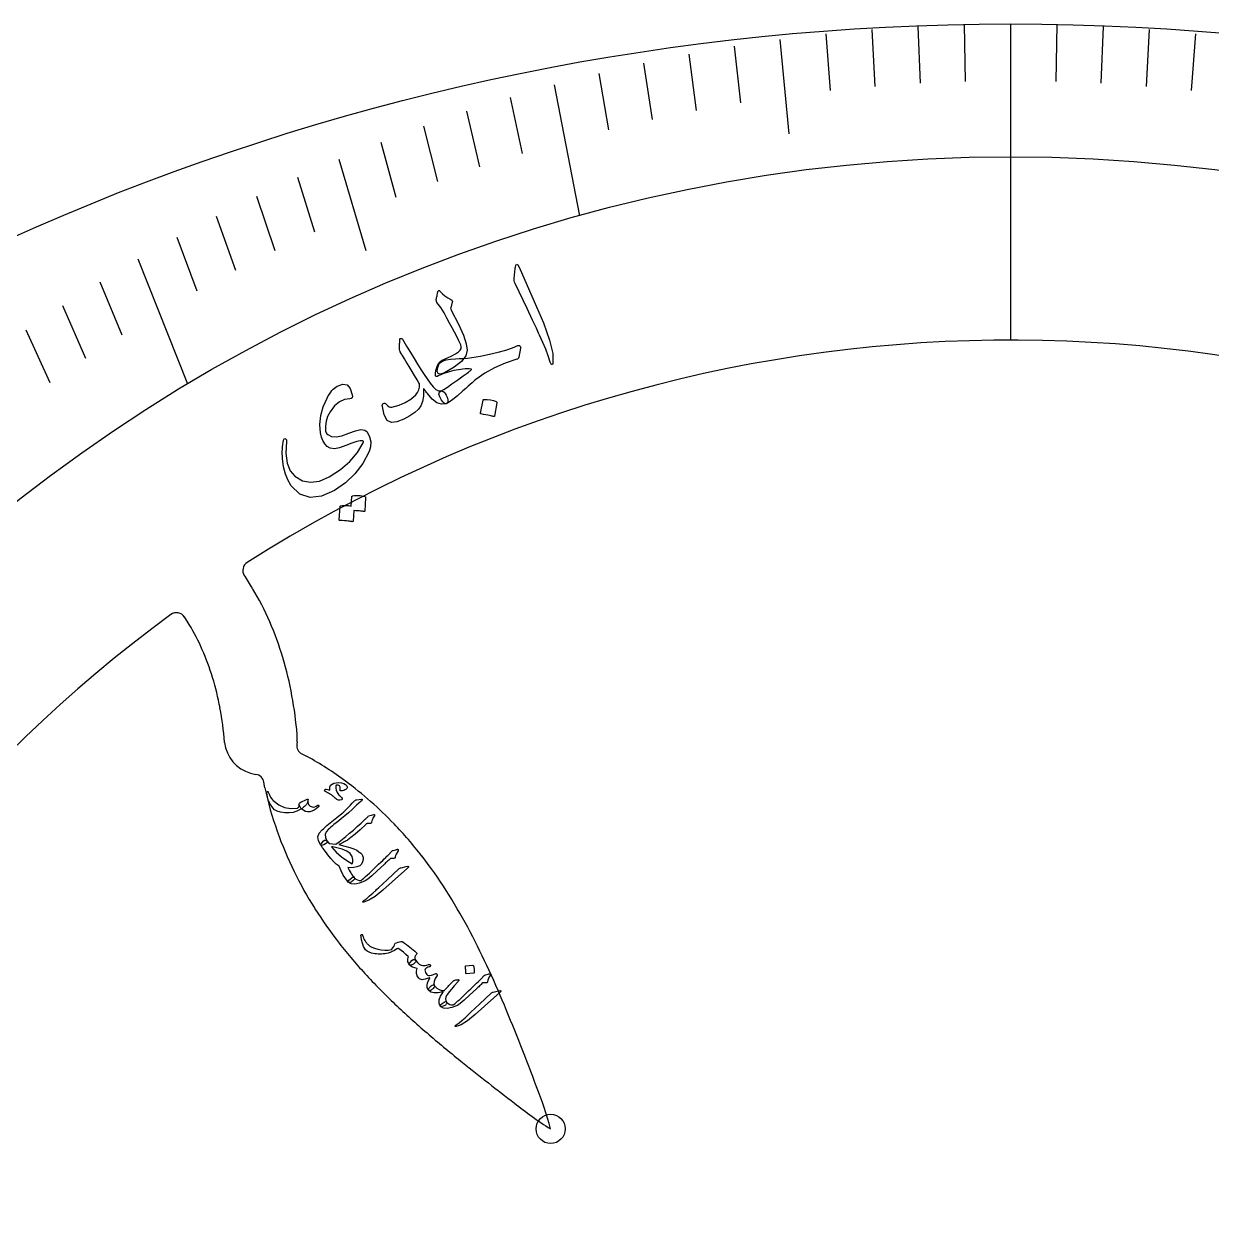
# Model space of a CAD drawing. Header units: millimetres. Extents: x -65 to 65, y -65 to 65.
# Drawn here: x -26.36 to 5.38, y 32.92 to 65 of the extents above; entities that cross this region are included whole.
import ezdxf

# ---------------------------------------------------------------- set-up
doc = ezdxf.new("R2010")
doc.units = ezdxf.units.MM
for name, color, linetype in [('CUT_INNER', 6, 'Continuous'), ('CUT_OUTER', 1, 'Continuous'), ('ENGRAVE', 7, 'Continuous'), ('ENGRAVE_FINE', 8, 'Continuous'), ('TEXT', 5, 'Continuous')]:
    doc.layers.add(name, color=color, linetype=linetype)

msp = doc.modelspace()

# ---------------------------------------------------------------- linework, layer by layer
at = {"layer": 'CUT_INNER'}
for points in [[(-21.947, 48.945), (-22.078, 49.148)], [(-21.002, 45.797), (-21.003, 45.803)], [(-19.063, 45.814), (-19.072, 45.746)], [(-18.936, 45.489), (-18.798, 45.42)], [(-19.927, 44.582), (-19.953, 44.735)]]:
    msp.add_lwpolyline(points, dxfattribs=at)
for centre, radius, start, end in [((0, 18.575), 37.975, 58.8664, 122.4913), ((0, 0), 62.692, 117.07559, 271.72351), ((-20.265, 50.395), 0.25, 122.5195, 212.8431), ((-25.588, 46.754), 6.2, 30.65, 34.435), ((-27.092, 45.851), 7.954, 23.4889, 30.7188), ((0, 18.574), 37.975, 126.2141, 186.6102), ((-22.288, 49.012), 0.25, 32.8431, 126.3867), ((-27.077, 45.859), 5.987, 23.7726, 31.0354), ((-27.661, 45.607), 8.573, 16.6486, 23.4739), ((-27.632, 45.617), 6.592, 16.881, 23.7533), ((-28.618, 45.322), 9.572, 10.3566, 16.6392), ((-28.578, 45.331), 7.581, 10.5372, 16.8702), ((-29.938, 45.079), 10.914, 4.885, 10.3665), ((-30.217, 45.033), 9.246, 4.7733, 10.4961), ((-20.047, 45.906), 0.988, 354.661, 5.9334), ((-20.033, 45.906), 0.975, 186.4317, 253.365), ((-18.824, 45.712), 0.25, 172.1699, 243.4742), ((-23.359, 37.209), 9.392, 53.5177, 60.9448), ((-20.074, 45.739), 0.804, 252.7722, 263.475), ((-20.2, 44.693), 0.25, 9.6508, 82.1699), ((-23.851, 36.536), 10.226, 43.819, 53.5462), ((-10.75, 46.563), 9.389, 192.1795, 199.5638), ((-10.055, 46.798), 10.122, 199.5027, 206.0952), ((-24.329, 36.08), 10.887, 37.8417, 43.8085), ((-25.443, 35.22), 12.295, 32.5521, 37.8214), ((-9.711, 46.969), 10.506, 206.1052, 212.3251), ((-27.724, 33.768), 14.998, 28.1964, 32.5391), ((-8.91, 47.481), 11.457, 212.3464, 218.0053), ((-32.11, 31.418), 19.974, 24.9008, 28.1924), ((-7.358, 48.699), 13.43, 218.0226, 222.8602), ((-40.962, 27.306), 29.735, 22.6722, 24.9048), ((-4.681, 51.187), 17.085, 222.8687, 226.7019), ((0.029, 56.184), 23.952, 226.7018, 229.4632), ((-61.094, 18.883), 51.557, 21.3907, 22.6863), ((9.365, 67.093), 38.31, 229.4551, 231.1965), ((-91.187, 7.016), 83.906, 20.63851, 21.44083), ((32.117, 95.363), 74.598, 231.18517, 232.53544), ((-21.841, 32.898), 9.89, 15.0413, 21.9255), ((-7.049, 43.876), 9.911, 231.1984, 238.0761)]:
    msp.add_arc(centre, radius, start, end, dxfattribs=at)
at = {"layer": 'CUT_OUTER'}
msp.add_circle((0, 0), 65, dxfattribs=at)
at = {"layer": 'ENGRAVE'}
for points in [[(0, 65), (0, 56.55)], [(-12.192, 63.37), (-11.52, 59.874)], [(-23.319, 58.718), (-21.994, 55.38)]]:
    msp.add_lwpolyline(points, dxfattribs=at)
for centre, radius in [((0, 18.574), 42.877), ((-12.289, 35.464), 0.39)]:
    msp.add_circle(centre, radius, dxfattribs=at)
at = {"layer": 'ENGRAVE_FINE'}
for points in [[(-3.708, 64.852), (-3.622, 63.333)], [(-2.474, 64.934), (-2.416, 63.414)], [(-1.238, 64.984), (-1.209, 63.463)], [(1.238, 64.984), (1.209, 63.463)], [(2.474, 64.934), (2.416, 63.414)], [(3.708, 64.852), (3.622, 63.333)], [(-6.166, 64.589), (-5.925, 62.063)], [(-4.939, 64.737), (-4.824, 63.219)], [(4.939, 64.737), (4.824, 63.219)], [(-8.601, 64.196), (-8.398, 62.687)], [(-7.386, 64.409), (-7.213, 62.896)], [(-9.807, 63.952), (-9.576, 62.446)], [(-11.005, 63.677), (-10.745, 62.175)], [(-13.369, 63.033), (-13.052, 61.54)], [(-14.534, 62.666), (-14.189, 61.178)], [(-15.686, 62.27), (-15.313, 60.788)], [(-16.825, 61.844), (-16.423, 60.368)], [(-17.948, 61.39), (-17.232, 58.941)], [(-19.057, 60.908), (-18.599, 59.446)], [(-20.149, 60.4), (-19.664, 58.945)], [(-21.224, 59.865), (-20.711, 58.418)], [(-22.281, 59.304), (-21.74, 57.865)], [(-24.339, 58.109), (-23.744, 56.688)], [(-25.338, 57.476), (-24.716, 56.065)], [(-26.317, 56.821), (-25.668, 55.42)]]:
    msp.add_lwpolyline(points, dxfattribs=at)
at = {"layer": 'TEXT'}
for points in [[(-13.238, 58.46), (-13.223, 58.544), (-13.2, 58.58), (-13.169, 58.566), (-13.131, 58.504), (-12.726, 57.582), (-12.482, 57.015), (-12.318, 56.552), (-12.234, 56.193), (-12.228, 55.938), (-12.234, 55.915), (-12.242, 55.901), (-12.252, 55.897), (-12.262, 55.901), (-12.273, 55.91), (-12.282, 55.924), (-12.291, 55.941), (-12.299, 55.962), (-12.355, 56.13), (-12.421, 56.306), (-12.498, 56.49), (-12.587, 56.681), (-12.61, 56.731), (-12.671, 56.866), (-12.773, 57.086), (-12.914, 57.391), (-13.237, 58.064), (-13.251, 58.1), (-13.261, 58.135), (-13.265, 58.169), (-13.265, 58.201)], [(-14.693, 56.424), (-14.745, 56.531), (-14.8, 56.642), (-14.859, 56.758), (-14.922, 56.88), (-14.989, 57.006), (-15.062, 57.139), (-15.139, 57.277), (-15.222, 57.421), (-15.331, 57.558), (-15.339, 57.578), (-15.344, 57.599), (-15.346, 57.62), (-15.345, 57.641), (-15.343, 57.651), (-15.34, 57.666), (-15.337, 57.685), (-15.332, 57.707), (-15.326, 57.733), (-15.32, 57.763), (-15.313, 57.797), (-15.306, 57.836), (-15.303, 57.848), (-15.297, 57.859), (-15.289, 57.867), (-15.279, 57.873), (-15.269, 57.874), (-15.259, 57.872), (-15.249, 57.864), (-15.239, 57.853), (-15.182, 57.789), (-15.115, 57.731), (-15.039, 57.68), (-14.953, 57.635), (-14.93, 57.621), (-14.917, 57.605), (-14.913, 57.584), (-14.919, 57.56), (-14.96, 57.417), (-14.962, 57.401), (-14.959, 57.382), (-14.952, 57.359), (-14.941, 57.333), (-14.754, 56.976), (-14.621, 56.682), (-14.543, 56.452), (-14.52, 56.285), (-14.56, 56.127), (-14.675, 55.974), (-14.864, 55.825), (-15.128, 55.679), (-15.233, 55.643), (-15.297, 55.654), (-15.32, 55.713), (-15.301, 55.821), (-15.296, 55.836), (-15.292, 55.85), (-15.287, 55.865), (-15.283, 55.879), (-15.279, 55.893), (-15.275, 55.906), (-15.271, 55.919), (-15.267, 55.932), (-15.255, 55.958), (-15.238, 55.98), (-15.214, 55.999), (-15.184, 56.014), (-15.049, 56.074), (-14.931, 56.131), (-14.832, 56.186), (-14.75, 56.24), (-14.707, 56.278), (-14.684, 56.322), (-14.679, 56.371), (-14.693, 56.424)], [(-15.222, 55.19), (-15.189, 55.188), (-15.159, 55.176), (-15.131, 55.154), (-15.106, 55.123), (-15.081, 55.081), (-15.062, 55.039), (-15.049, 54.997), (-15.041, 54.955), (-15.04, 54.916), (-15.046, 54.886), (-15.06, 54.864), (-15.08, 54.85), (-15.204, 54.835), (-15.329, 54.875), (-15.456, 54.971), (-15.584, 55.121), (-15.604, 55.148), (-15.621, 55.172), (-15.636, 55.192), (-15.648, 55.208), (-15.657, 55.22), (-15.663, 55.229), (-15.667, 55.235), (-15.669, 55.237), (-15.679, 55.245), (-15.686, 55.246), (-15.689, 55.239), (-15.69, 55.223), (-15.691, 55.052), (-15.713, 54.908), (-15.755, 54.792), (-15.818, 54.704), (-15.923, 54.611), (-16.056, 54.523), (-16.217, 54.44), (-16.404, 54.361), (-16.546, 54.343), (-16.657, 54.405), (-16.737, 54.549), (-16.787, 54.774), (-16.788, 54.804), (-16.783, 54.828), (-16.774, 54.846), (-16.759, 54.859), (-16.741, 54.866), (-16.723, 54.864), (-16.704, 54.853), (-16.685, 54.835), (-16.644, 54.796), (-16.604, 54.77), (-16.566, 54.757), (-16.529, 54.758), (-16.341, 54.811), (-16.174, 54.882), (-16.025, 54.974), (-15.896, 55.085), (-15.845, 55.148), (-15.812, 55.217), (-15.796, 55.294), (-15.796, 55.378), (-15.812, 55.411), (-15.855, 55.485), (-15.925, 55.6), (-16.021, 55.757), (-16.073, 55.841), (-16.119, 55.917), (-16.16, 55.985), (-16.195, 56.045), (-16.226, 56.096), (-16.252, 56.138), (-16.272, 56.171), (-16.287, 56.194), (-16.308, 56.232), (-16.322, 56.266), (-16.33, 56.298), (-16.331, 56.327), (-16.329, 56.364), (-16.328, 56.399), (-16.326, 56.431), (-16.325, 56.461), (-16.323, 56.488), (-16.323, 56.513), (-16.323, 56.534), (-16.323, 56.553), (-16.322, 56.569), (-16.317, 56.581), (-16.308, 56.59), (-16.296, 56.596), (-16.279, 56.597), (-16.266, 56.593), (-16.254, 56.586), (-16.244, 56.573), (-16.139, 56.391), (-16.037, 56.219), (-15.939, 56.057), (-15.844, 55.906), (-15.754, 55.765), (-15.668, 55.634), (-15.586, 55.513), (-15.509, 55.402), (-15.429, 55.302), (-15.355, 55.233), (-15.286, 55.196), (-15.222, 55.19)], [(-14.836, 56.052), (-14.73, 56.054), (-14.622, 56.059), (-14.511, 56.069), (-14.398, 56.083), (-14.282, 56.1), (-14.164, 56.12), (-14.044, 56.144), (-13.923, 56.17), (-13.69, 56.225), (-13.486, 56.282), (-13.312, 56.341), (-13.167, 56.402), (-13.151, 56.408), (-13.137, 56.408), (-13.124, 56.404), (-13.113, 56.395), (-13.104, 56.383), (-13.098, 56.369), (-13.096, 56.353), (-13.097, 56.336), (-13.14, 56.091), (-13.146, 56.071), (-13.157, 56.055), (-13.173, 56.044), (-13.195, 56.037), (-13.502, 55.934), (-13.786, 55.809), (-14.047, 55.662), (-14.285, 55.495), (-14.298, 55.486), (-14.32, 55.468), (-14.351, 55.442), (-14.39, 55.408), (-14.438, 55.366), (-14.495, 55.316), (-14.56, 55.258), (-14.633, 55.191), (-14.777, 55.064), (-14.899, 54.965), (-15, 54.893), (-15.08, 54.85), (-15.105, 54.849), (-15.134, 54.865), (-15.169, 54.898), (-15.208, 54.947), (-15.255, 55.035), (-15.273, 55.104), (-15.26, 55.157), (-15.218, 55.191), (-15.147, 55.23), (-15.05, 55.292), (-14.926, 55.378), (-14.774, 55.487), (-14.697, 55.543), (-14.63, 55.591), (-14.572, 55.633), (-14.524, 55.668), (-14.486, 55.695), (-14.457, 55.716), (-14.439, 55.73), (-14.431, 55.737), (-14.428, 55.74), (-14.425, 55.743), (-14.423, 55.745), (-14.422, 55.747), (-14.42, 55.749), (-14.418, 55.75), (-14.417, 55.751), (-14.415, 55.752), (-14.405, 55.762), (-14.403, 55.77), (-14.408, 55.774), (-14.42, 55.776), (-14.471, 55.78), (-14.523, 55.78), (-14.577, 55.779), (-14.633, 55.774), (-14.691, 55.767), (-14.751, 55.758), (-14.813, 55.746), (-14.876, 55.733), (-14.938, 55.718), (-14.999, 55.702), (-15.058, 55.685), (-15.116, 55.666), (-15.172, 55.647), (-15.226, 55.626), (-15.277, 55.604), (-15.326, 55.58), (-15.34, 55.577), (-15.351, 55.578), (-15.359, 55.584), (-15.364, 55.596), (-15.366, 55.619), (-15.366, 55.642), (-15.365, 55.666), (-15.363, 55.689), (-15.359, 55.713), (-15.354, 55.738), (-15.348, 55.764), (-15.342, 55.79), (-15.326, 55.843), (-15.306, 55.886), (-15.282, 55.92), (-15.255, 55.946), (-15.177, 55.99), (-15.081, 56.023), (-14.967, 56.044), (-14.836, 56.052)], [(-17.657, 54.982), (-17.797, 54.963), (-17.931, 54.898), (-18.061, 54.789), (-18.185, 54.634), (-18.251, 54.512), (-18.292, 54.384), (-18.31, 54.252), (-18.302, 54.115), (-18.296, 54.09), (-18.285, 54.067), (-18.268, 54.045), (-18.247, 54.024), (-18.149, 53.976), (-18.023, 53.966), (-17.868, 53.995), (-17.683, 54.062), (-17.502, 54.129), (-17.36, 54.156), (-17.258, 54.145), (-17.196, 54.096), (-17.128, 53.964), (-17.096, 53.831), (-17.1, 53.7), (-17.14, 53.569), (-17.312, 53.252), (-17.523, 52.974), (-17.773, 52.735), (-18.062, 52.533), (-18.412, 52.376), (-18.72, 52.343), (-18.99, 52.435), (-19.221, 52.654), (-19.308, 52.796), (-19.376, 52.965), (-19.425, 53.161), (-19.456, 53.385), (-19.459, 53.45), (-19.46, 53.513), (-19.46, 53.575), (-19.458, 53.636), (-19.454, 53.696), (-19.448, 53.755), (-19.44, 53.813), (-19.431, 53.871), (-19.423, 53.897), (-19.411, 53.912), (-19.396, 53.916), (-19.377, 53.91), (-19.361, 53.897), (-19.351, 53.882), (-19.346, 53.864), (-19.345, 53.843), (-19.362, 53.525), (-19.33, 53.263), (-19.251, 53.058), (-19.125, 52.909), (-18.925, 52.79), (-18.706, 52.748), (-18.468, 52.783), (-18.21, 52.895), (-17.905, 53.088), (-17.652, 53.303), (-17.449, 53.542), (-17.296, 53.806), (-17.289, 53.826), (-17.29, 53.841), (-17.3, 53.852), (-17.318, 53.859), (-17.378, 53.859), (-17.472, 53.838), (-17.6, 53.795), (-17.761, 53.73), (-17.928, 53.67), (-18.067, 53.645), (-18.177, 53.657), (-18.259, 53.705), (-18.324, 53.777), (-18.376, 53.862), (-18.414, 53.959), (-18.439, 54.067), (-18.455, 54.298), (-18.432, 54.53), (-18.367, 54.764), (-18.261, 54.998), (-18.231, 55.056), (-18.199, 55.109), (-18.167, 55.157), (-18.133, 55.199), (-18.099, 55.236), (-18.065, 55.268), (-18.03, 55.295), (-17.996, 55.317), (-17.846, 55.373), (-17.729, 55.354), (-17.644, 55.26), (-17.59, 55.091), (-17.587, 55.04), (-17.597, 55.005), (-17.62, 54.985), (-17.657, 54.982)], [(-14.094, 54.947), (-14.091, 54.953), (-14.086, 54.959), (-14.078, 54.963), (-14.067, 54.966), (-13.983, 54.963), (-13.901, 54.953), (-13.821, 54.934), (-13.742, 54.906), (-13.734, 54.901), (-13.728, 54.894), (-13.726, 54.886), (-13.727, 54.877), (-13.79, 54.52), (-13.793, 54.511), (-13.801, 54.506), (-13.813, 54.506), (-13.828, 54.51), (-13.841, 54.514), (-13.862, 54.519), (-13.89, 54.526), (-13.926, 54.534), (-13.969, 54.543), (-14.021, 54.554), (-14.081, 54.565), (-14.15, 54.578), (-14.16, 54.581), (-14.166, 54.585), (-14.168, 54.591), (-14.166, 54.598)], [(-17.601, 52.37), (-17.599, 52.376), (-17.594, 52.382), (-17.587, 52.387), (-17.577, 52.391), (-17.536, 52.395), (-17.495, 52.398), (-17.455, 52.398), (-17.415, 52.396), (-17.376, 52.393), (-17.336, 52.387), (-17.296, 52.379), (-17.255, 52.368), (-17.246, 52.364), (-17.239, 52.357), (-17.236, 52.348), (-17.235, 52.337), (-17.257, 51.976), (-17.26, 51.971), (-17.267, 51.967), (-17.277, 51.966), (-17.292, 51.968), (-17.303, 51.971), (-17.32, 51.974), (-17.343, 51.977), (-17.372, 51.98), (-17.407, 51.983), (-17.449, 51.986), (-17.497, 51.99), (-17.552, 51.993), (-17.569, 51.712), (-17.571, 51.702), (-17.578, 51.697), (-17.589, 51.695), (-17.605, 51.697), (-17.618, 51.7), (-17.639, 51.703), (-17.667, 51.706), (-17.703, 51.71), (-17.746, 51.715), (-17.798, 51.719), (-17.858, 51.724), (-17.927, 51.729), (-17.935, 51.732), (-17.94, 51.736), (-17.942, 51.742), (-17.942, 51.749), (-17.916, 52.101), (-17.914, 52.108), (-17.91, 52.114), (-17.902, 52.119), (-17.893, 52.123), (-17.859, 52.129), (-17.825, 52.132), (-17.791, 52.133), (-17.757, 52.133), (-17.723, 52.13), (-17.69, 52.126), (-17.657, 52.12), (-17.624, 52.113)], [(-18.004, 44.267), (-18.025, 44.287), (-18.046, 44.306), (-18.064, 44.323), (-18.081, 44.338), (-18.097, 44.352), (-18.112, 44.364), (-18.125, 44.374), (-18.136, 44.382), (-18.148, 44.39), (-18.163, 44.4), (-18.181, 44.41), (-18.201, 44.423), (-18.224, 44.437), (-18.25, 44.452), (-18.279, 44.468), (-18.31, 44.486), (-18.322, 44.494), (-18.329, 44.503), (-18.331, 44.514), (-18.328, 44.525), (-18.313, 44.542), (-18.285, 44.547), (-18.244, 44.539), (-18.189, 44.52), (-18.194, 44.562), (-18.192, 44.598), (-18.184, 44.628), (-18.169, 44.651), (-18.131, 44.682), (-18.082, 44.704), (-18.02, 44.717), (-17.948, 44.722), (-17.875, 44.716), (-17.816, 44.7), (-17.769, 44.672), (-17.735, 44.633), (-17.723, 44.605), (-17.724, 44.581), (-17.736, 44.559), (-17.76, 44.539), (-17.789, 44.524), (-17.819, 44.512), (-17.848, 44.505), (-17.877, 44.503), (-17.899, 44.504), (-17.914, 44.511), (-17.92, 44.523), (-17.917, 44.539), (-17.911, 44.56), (-17.91, 44.581), (-17.914, 44.6), (-17.923, 44.618), (-17.936, 44.635), (-17.95, 44.647), (-17.967, 44.654), (-17.986, 44.657), (-18.005, 44.656), (-18.018, 44.649), (-18.027, 44.638), (-18.031, 44.621), (-18.031, 44.57), (-18.019, 44.516), (-17.995, 44.46), (-17.96, 44.402), (-17.956, 44.398), (-17.952, 44.393), (-17.947, 44.387), (-17.941, 44.382), (-17.934, 44.376), (-17.927, 44.369), (-17.919, 44.362), (-17.911, 44.355), (-17.902, 44.347), (-17.895, 44.34), (-17.887, 44.333), (-17.881, 44.328), (-17.875, 44.323), (-17.871, 44.318), (-17.867, 44.314), (-17.864, 44.31), (-17.859, 44.302), (-17.857, 44.294), (-17.857, 44.287), (-17.86, 44.279), (-17.864, 44.273), (-17.868, 44.269), (-17.873, 44.265), (-17.879, 44.263), (-17.924, 44.256), (-17.96, 44.255), (-17.986, 44.258), (-18.004, 44.267)], [(-18.774, 44.245), (-18.785, 44.205), (-18.8, 44.169), (-18.818, 44.138), (-18.838, 44.111), (-18.863, 44.086), (-18.894, 44.06), (-18.933, 44.031), (-18.979, 44.001), (-19.072, 43.955), (-19.173, 43.926), (-19.28, 43.913), (-19.395, 43.917), (-19.504, 43.934), (-19.594, 43.961), (-19.665, 43.997), (-19.717, 44.044), (-19.779, 44.135), (-19.827, 44.233), (-19.858, 44.339), (-19.874, 44.451), (-19.875, 44.459), (-19.874, 44.466), (-19.872, 44.472), (-19.869, 44.477), (-19.864, 44.481), (-19.859, 44.483), (-19.854, 44.484), (-19.849, 44.483), (-19.843, 44.48), (-19.839, 44.476), (-19.836, 44.471), (-19.834, 44.464), (-19.82, 44.428), (-19.806, 44.394), (-19.791, 44.363), (-19.775, 44.334), (-19.759, 44.308), (-19.742, 44.283), (-19.724, 44.261), (-19.705, 44.241), (-19.557, 44.128), (-19.399, 44.057), (-19.231, 44.028), (-19.052, 44.041), (-19.048, 44.043), (-19.041, 44.047), (-19.033, 44.053), (-19.022, 44.06), (-19.016, 44.069), (-19.013, 44.086), (-19.011, 44.109), (-19.012, 44.14), (-19.008, 44.157), (-18.998, 44.172), (-18.984, 44.185), (-18.965, 44.197), (-18.81, 44.27), (-18.788, 44.278), (-18.775, 44.276), (-18.77, 44.265), (-18.774, 44.245)], [(-18.488, 44.11), (-18.483, 44.1), (-18.483, 44.091), (-18.486, 44.081), (-18.494, 44.073), (-18.553, 44.023), (-18.613, 43.984), (-18.671, 43.956), (-18.728, 43.94), (-18.784, 43.937), (-18.837, 43.947), (-18.887, 43.971), (-18.934, 44.009), (-18.963, 44.039), (-18.985, 44.071), (-19.002, 44.105), (-19.012, 44.14), (-19.012, 44.155), (-19.004, 44.17), (-18.988, 44.184), (-18.965, 44.197), (-18.81, 44.27), (-18.798, 44.276), (-18.788, 44.279), (-18.781, 44.279), (-18.775, 44.277), (-18.772, 44.272), (-18.771, 44.265), (-18.772, 44.257), (-18.775, 44.246), (-18.78, 44.221), (-18.779, 44.196), (-18.771, 44.169), (-18.758, 44.14), (-18.738, 44.114), (-18.716, 44.094), (-18.69, 44.078), (-18.66, 44.069), (-18.627, 44.066), (-18.593, 44.072), (-18.559, 44.087), (-18.525, 44.111), (-18.514, 44.117), (-18.504, 44.119), (-18.496, 44.117), (-18.488, 44.11)], [(-17.344, 44.274), (-17.336, 44.275), (-17.33, 44.274), (-17.326, 44.273), (-17.324, 44.27), (-17.323, 44.264), (-17.328, 44.255), (-17.337, 44.243), (-17.351, 44.227), (-17.474, 44.114), (-17.588, 44.01), (-17.695, 43.917), (-17.793, 43.833), (-17.878, 43.764), (-17.954, 43.701), (-18.022, 43.645), (-18.08, 43.597), (-18.13, 43.556), (-18.171, 43.522), (-18.203, 43.495), (-18.226, 43.476), (-18.287, 43.406), (-18.314, 43.332), (-18.308, 43.252), (-18.269, 43.167), (-18.259, 43.143), (-18.262, 43.121), (-18.277, 43.1), (-18.305, 43.082), (-18.354, 43.059), (-18.39, 43.046), (-18.416, 43.042), (-18.43, 43.048), (-18.493, 43.162), (-18.508, 43.268), (-18.476, 43.368), (-18.397, 43.46), (-18.354, 43.497), (-18.311, 43.534), (-18.267, 43.571), (-18.223, 43.608), (-18.178, 43.644), (-18.133, 43.68), (-18.088, 43.717), (-18.044, 43.753), (-17.957, 43.822), (-17.881, 43.886), (-17.815, 43.944), (-17.758, 43.998), (-17.705, 44.05), (-17.649, 44.108), (-17.59, 44.169), (-17.528, 44.235), (-17.517, 44.246), (-17.505, 44.254), (-17.492, 44.26), (-17.48, 44.263)], [(-17.944, 42.483), (-18.017, 42.54), (-18.091, 42.611), (-18.167, 42.694), (-18.245, 42.792), (-18.283, 42.841), (-18.316, 42.886), (-18.345, 42.926), (-18.37, 42.961), (-18.391, 42.99), (-18.408, 43.015), (-18.421, 43.034), (-18.43, 43.048), (-18.431, 43.058), (-18.428, 43.071), (-18.42, 43.087), (-18.408, 43.105), (-18.367, 43.155), (-18.33, 43.182), (-18.297, 43.186), (-18.269, 43.167), (-18.21, 43.092), (-18.032, 43.072), (-17.944, 43.137), (-17.853, 43.208), (-17.759, 43.284), (-17.662, 43.365), (-17.562, 43.452), (-17.46, 43.544), (-17.354, 43.641), (-17.246, 43.743), (-17.231, 43.757), (-17.217, 43.77), (-17.204, 43.781), (-17.194, 43.791), (-17.185, 43.8), (-17.178, 43.808), (-17.173, 43.814), (-17.17, 43.819), (-17.153, 43.831), (-17.122, 43.844), (-17.076, 43.855), (-17.017, 43.866), (-17.01, 43.867), (-17.004, 43.866), (-16.999, 43.864), (-16.995, 43.86), (-16.993, 43.855), (-16.992, 43.849), (-16.994, 43.843), (-16.997, 43.836), (-17.028, 43.784), (-17.051, 43.738), (-17.067, 43.697), (-17.076, 43.662), (-17.08, 43.646), (-17.089, 43.635), (-17.103, 43.629), (-17.122, 43.627), (-17.184, 43.629), (-17.193, 43.627), (-17.203, 43.623), (-17.215, 43.615), (-17.227, 43.605), (-17.381, 43.46), (-17.514, 43.341), (-17.625, 43.25), (-17.714, 43.185), (-17.731, 43.175), (-17.751, 43.163), (-17.776, 43.15), (-17.803, 43.136), (-17.835, 43.12), (-17.869, 43.103), (-17.907, 43.084), (-17.948, 43.064), (-17.788, 43.023), (-17.656, 42.984), (-17.55, 42.947), (-17.472, 42.911), (-17.411, 42.874), (-17.365, 42.839), (-17.332, 42.804), (-17.314, 42.77), (-17.301, 42.718), (-17.302, 42.662), (-17.315, 42.603), (-17.342, 42.542), (-17.349, 42.531), (-17.359, 42.521), (-17.373, 42.51), (-17.391, 42.5), (-17.469, 42.468), (-17.547, 42.45), (-17.626, 42.446), (-17.705, 42.455), (-17.688, 42.416), (-17.67, 42.377), (-17.651, 42.34), (-17.631, 42.305), (-17.609, 42.272), (-17.587, 42.24), (-17.562, 42.209), (-17.537, 42.181), (-17.529, 42.169), (-17.528, 42.156), (-17.533, 42.141), (-17.545, 42.125), (-17.573, 42.095), (-17.599, 42.073), (-17.623, 42.059), (-17.645, 42.054), (-17.665, 42.053), (-17.681, 42.054), (-17.692, 42.057), (-17.698, 42.062), (-17.767, 42.15), (-17.831, 42.249), (-17.89, 42.36), (-17.944, 42.483)], [(-17.573, 42.667), (-17.591, 42.749), (-17.644, 42.822), (-17.733, 42.886), (-17.859, 42.94), (-17.894, 42.952), (-17.93, 42.962), (-17.966, 42.972), (-18.003, 42.981), (-18.039, 42.989), (-18.076, 42.996), (-18.112, 43.002), (-18.148, 43.008), (-18.017, 42.864), (-17.881, 42.74), (-17.739, 42.635), (-17.592, 42.55), (-17.584, 42.573), (-17.578, 42.6), (-17.574, 42.631), (-17.573, 42.667)], [(-16.498, 42.91), (-16.46, 42.919), (-16.43, 42.927), (-16.408, 42.933), (-16.394, 42.937), (-16.385, 42.939), (-16.377, 42.939), (-16.37, 42.936), (-16.365, 42.931), (-16.361, 42.924), (-16.36, 42.916), (-16.363, 42.907), (-16.368, 42.898), (-16.395, 42.855), (-16.417, 42.812), (-16.432, 42.768), (-16.441, 42.725), (-16.445, 42.712), (-16.453, 42.703), (-16.466, 42.697), (-16.484, 42.696), (-16.568, 42.694), (-16.591, 42.673), (-16.614, 42.652), (-16.636, 42.632), (-16.657, 42.612), (-16.678, 42.592), (-16.699, 42.573), (-16.719, 42.553), (-16.738, 42.535), (-16.921, 42.361), (-17.066, 42.23), (-17.175, 42.141), (-17.248, 42.093), (-17.398, 42.034), (-17.524, 42.009), (-17.624, 42.019), (-17.699, 42.063), (-17.701, 42.065), (-17.702, 42.067), (-17.703, 42.069), (-17.704, 42.07), (-17.702, 42.089), (-17.684, 42.112), (-17.651, 42.142), (-17.601, 42.178), (-17.582, 42.189), (-17.565, 42.194), (-17.55, 42.192), (-17.538, 42.183), (-17.496, 42.144), (-17.451, 42.118), (-17.405, 42.106), (-17.357, 42.106), (-17.321, 42.136), (-17.28, 42.17), (-17.235, 42.209), (-17.186, 42.254), (-17.133, 42.303), (-17.076, 42.356), (-17.015, 42.415), (-16.951, 42.477), (-16.886, 42.538), (-16.829, 42.593), (-16.778, 42.642), (-16.734, 42.685), (-16.696, 42.722), (-16.664, 42.752), (-16.639, 42.776), (-16.62, 42.794), (-16.532, 42.888), (-16.522, 42.895), (-16.513, 42.902), (-16.505, 42.907), (-16.498, 42.91)], [(-16.152, 42.48), (-16.106, 42.487), (-16.084, 42.482), (-16.086, 42.464), (-16.112, 42.434), (-16.52, 42.068), (-16.77, 41.844), (-16.981, 41.68), (-17.152, 41.574), (-17.282, 41.527), (-17.295, 41.527), (-17.304, 41.529), (-17.308, 41.533), (-17.308, 41.539), (-17.305, 41.546), (-17.299, 41.553), (-17.292, 41.561), (-17.282, 41.569), (-17.205, 41.626), (-17.126, 41.691), (-17.044, 41.762), (-16.961, 41.841), (-16.939, 41.861), (-16.879, 41.916), (-16.783, 42.006), (-16.649, 42.13), (-16.355, 42.409), (-16.338, 42.423), (-16.322, 42.434), (-16.305, 42.442), (-16.288, 42.447)], [(-16.057, 39.849), (-16.076, 39.878), (-16.091, 39.906), (-16.102, 39.932), (-16.107, 39.958), (-16.109, 39.97), (-16.109, 39.983), (-16.108, 39.995), (-16.105, 40.008), (-16.102, 40.021), (-16.098, 40.034), (-16.094, 40.047), (-16.089, 40.06), (-16.155, 40.127), (-16.22, 40.185), (-16.283, 40.235), (-16.343, 40.276), (-16.359, 40.283), (-16.374, 40.285), (-16.389, 40.281), (-16.404, 40.273), (-16.465, 40.234), (-16.523, 40.204), (-16.579, 40.181), (-16.632, 40.165), (-16.676, 40.155), (-16.72, 40.148), (-16.765, 40.143), (-16.81, 40.139), (-16.855, 40.138), (-16.901, 40.139), (-16.947, 40.142), (-16.992, 40.147), (-17.075, 40.161), (-17.143, 40.184), (-17.196, 40.214), (-17.234, 40.252), (-17.263, 40.295), (-17.288, 40.344), (-17.309, 40.398), (-17.328, 40.457), (-17.336, 40.488), (-17.342, 40.516), (-17.347, 40.541), (-17.351, 40.565), (-17.354, 40.586), (-17.357, 40.605), (-17.358, 40.622), (-17.359, 40.637), (-17.358, 40.647), (-17.354, 40.655), (-17.348, 40.661), (-17.34, 40.664), (-17.332, 40.665), (-17.325, 40.662), (-17.32, 40.654), (-17.316, 40.643), (-17.303, 40.599), (-17.289, 40.56), (-17.274, 40.528), (-17.258, 40.501), (-17.249, 40.488), (-17.239, 40.474), (-17.228, 40.459), (-17.216, 40.445), (-17.203, 40.429), (-17.189, 40.414), (-17.174, 40.398), (-17.158, 40.381), (-17.119, 40.35), (-17.064, 40.321), (-16.993, 40.294), (-16.908, 40.268), (-16.815, 40.248), (-16.723, 40.241), (-16.632, 40.244), (-16.541, 40.26), (-16.538, 40.26), (-16.535, 40.262), (-16.532, 40.264), (-16.531, 40.267), (-16.503, 40.303), (-16.481, 40.339), (-16.464, 40.374), (-16.453, 40.408), (-16.44, 40.425), (-16.41, 40.441), (-16.362, 40.458), (-16.296, 40.474), (-16.282, 40.476), (-16.268, 40.474), (-16.255, 40.469), (-16.243, 40.462), (-16.193, 40.426), (-16.144, 40.39), (-16.097, 40.354), (-16.051, 40.319), (-16.006, 40.283), (-15.961, 40.247), (-15.918, 40.211), (-15.877, 40.174), (-15.868, 40.164), (-15.864, 40.154), (-15.864, 40.144), (-15.87, 40.134), (-15.886, 40.117), (-15.899, 40.099), (-15.909, 40.081), (-15.915, 40.062), (-15.917, 40.042), (-15.915, 40.02), (-15.908, 39.995), (-15.896, 39.968), (-15.892, 39.953), (-15.895, 39.937), (-15.903, 39.92), (-15.917, 39.903), (-15.934, 39.886), (-15.954, 39.871), (-15.975, 39.858), (-15.998, 39.848), (-16.019, 39.842), (-16.035, 39.84), (-16.048, 39.842), (-16.057, 39.849)], [(-15.899, 39.972), (-15.849, 39.912), (-15.8, 39.869), (-15.752, 39.841), (-15.703, 39.828), (-15.674, 39.829), (-15.639, 39.833), (-15.599, 39.842), (-15.555, 39.855), (-15.541, 39.858), (-15.529, 39.859), (-15.519, 39.858), (-15.512, 39.854), (-15.505, 39.847), (-15.5, 39.84), (-15.499, 39.832), (-15.501, 39.824), (-15.505, 39.814), (-15.512, 39.805), (-15.521, 39.799), (-15.534, 39.793), (-15.567, 39.783), (-15.594, 39.773), (-15.614, 39.762), (-15.627, 39.752), (-15.642, 39.731), (-15.649, 39.707), (-15.646, 39.678), (-15.635, 39.646), (-15.617, 39.614), (-15.598, 39.591), (-15.577, 39.575), (-15.554, 39.567), (-15.52, 39.567), (-15.476, 39.575), (-15.423, 39.592), (-15.361, 39.617), (-15.353, 39.619), (-15.345, 39.618), (-15.337, 39.613), (-15.329, 39.604), (-15.324, 39.594), (-15.321, 39.585), (-15.322, 39.577), (-15.325, 39.568), (-15.374, 39.481), (-15.402, 39.406), (-15.409, 39.343), (-15.393, 39.291), (-15.391, 39.278), (-15.396, 39.262), (-15.408, 39.242), (-15.428, 39.218), (-15.446, 39.201), (-15.464, 39.187), (-15.484, 39.176), (-15.504, 39.167), (-15.521, 39.162), (-15.535, 39.161), (-15.546, 39.164), (-15.554, 39.171), (-15.586, 39.237), (-15.59, 39.312), (-15.568, 39.397), (-15.518, 39.492), (-15.515, 39.497), (-15.515, 39.5), (-15.519, 39.501), (-15.524, 39.501), (-15.586, 39.48), (-15.639, 39.465), (-15.683, 39.456), (-15.719, 39.453), (-15.747, 39.456), (-15.772, 39.464), (-15.793, 39.476), (-15.812, 39.493), (-15.852, 39.554), (-15.873, 39.618), (-15.875, 39.684), (-15.858, 39.752), (-15.923, 39.768), (-15.978, 39.789), (-16.024, 39.818), (-16.059, 39.852), (-16.064, 39.864), (-16.064, 39.879), (-16.057, 39.896), (-16.045, 39.915), (-16.001, 39.967), (-15.962, 39.993), (-15.928, 39.995), (-15.899, 39.972)], [(-14.366, 39.837), (-14.362, 39.836), (-14.358, 39.834), (-14.355, 39.83), (-14.352, 39.825), (-14.34, 39.78), (-14.333, 39.734), (-14.331, 39.688), (-14.333, 39.642), (-14.334, 39.637), (-14.337, 39.633), (-14.341, 39.631), (-14.346, 39.63), (-14.544, 39.613), (-14.549, 39.614), (-14.553, 39.617), (-14.555, 39.623), (-14.555, 39.632), (-14.556, 39.64), (-14.556, 39.652), (-14.557, 39.668), (-14.558, 39.688), (-14.56, 39.713), (-14.562, 39.743), (-14.566, 39.777), (-14.569, 39.816), (-14.569, 39.821), (-14.568, 39.825), (-14.565, 39.827), (-14.561, 39.827)], [(-14.031, 39.583), (-13.993, 39.593), (-13.963, 39.601), (-13.941, 39.607), (-13.927, 39.611), (-13.918, 39.613), (-13.91, 39.613), (-13.903, 39.61), (-13.898, 39.605), (-13.894, 39.597), (-13.893, 39.589), (-13.896, 39.581), (-13.901, 39.572), (-13.928, 39.529), (-13.95, 39.485), (-13.965, 39.442), (-13.974, 39.398), (-13.978, 39.385), (-13.986, 39.376), (-13.999, 39.371), (-14.017, 39.37), (-14.101, 39.368), (-14.124, 39.347), (-14.147, 39.326), (-14.168, 39.306), (-14.19, 39.285), (-14.211, 39.266), (-14.232, 39.246), (-14.252, 39.227), (-14.271, 39.209), (-14.454, 39.035), (-14.599, 38.904), (-14.708, 38.814), (-14.781, 38.767), (-14.931, 38.708), (-15.057, 38.683), (-15.157, 38.693), (-15.232, 38.737), (-15.233, 38.739), (-15.235, 38.741), (-15.236, 38.742), (-15.238, 38.744), (-15.235, 38.762), (-15.217, 38.786), (-15.184, 38.816), (-15.134, 38.851), (-15.115, 38.863), (-15.098, 38.868), (-15.083, 38.865), (-15.071, 38.856), (-15.029, 38.818), (-14.984, 38.792), (-14.938, 38.78), (-14.89, 38.78), (-14.854, 38.809), (-14.813, 38.844), (-14.769, 38.883), (-14.72, 38.927), (-14.666, 38.977), (-14.61, 39.03), (-14.549, 39.088), (-14.484, 39.151), (-14.419, 39.212), (-14.362, 39.267), (-14.311, 39.316), (-14.267, 39.359), (-14.229, 39.396), (-14.197, 39.426), (-14.172, 39.45), (-14.153, 39.468), (-14.065, 39.561), (-14.055, 39.569), (-14.046, 39.576), (-14.038, 39.58), (-14.031, 39.583)], [(-14.889, 39.424), (-14.88, 39.429), (-14.867, 39.435), (-14.848, 39.44), (-14.823, 39.445), (-14.8, 39.448), (-14.78, 39.451), (-14.765, 39.453), (-14.755, 39.454), (-14.743, 39.45), (-14.739, 39.442), (-14.743, 39.43), (-14.755, 39.415), (-14.763, 39.406), (-14.773, 39.395), (-14.784, 39.381), (-14.797, 39.366), (-14.811, 39.349), (-14.827, 39.331), (-14.845, 39.311), (-14.864, 39.29), (-14.942, 39.2), (-15.002, 39.126), (-15.046, 39.068), (-15.073, 39.027), (-15.091, 38.982), (-15.096, 38.939), (-15.09, 38.897), (-15.071, 38.856), (-15.066, 38.845), (-15.064, 38.833), (-15.065, 38.821), (-15.069, 38.808), (-15.077, 38.795), (-15.088, 38.783), (-15.102, 38.773), (-15.12, 38.765), (-15.164, 38.745), (-15.197, 38.734), (-15.22, 38.731), (-15.232, 38.737), (-15.269, 38.819), (-15.27, 38.91), (-15.235, 39.01), (-15.163, 39.118), (-15.161, 39.122), (-15.16, 39.125), (-15.162, 39.126), (-15.165, 39.125), (-15.292, 39.098), (-15.399, 39.097), (-15.487, 39.122), (-15.556, 39.173), (-15.56, 39.181), (-15.561, 39.19), (-15.558, 39.201), (-15.551, 39.212), (-15.54, 39.227), (-15.524, 39.244), (-15.505, 39.264), (-15.483, 39.288), (-15.458, 39.307), (-15.436, 39.315), (-15.414, 39.31), (-15.395, 39.292), (-15.335, 39.23), (-15.271, 39.188), (-15.203, 39.166), (-15.131, 39.164), (-15.124, 39.168), (-15.113, 39.178), (-15.098, 39.196), (-15.078, 39.22), (-15.065, 39.235), (-15.05, 39.253), (-15.031, 39.274), (-15.008, 39.298), (-14.983, 39.325), (-14.954, 39.355), (-14.923, 39.388), (-14.889, 39.424)], [(-13.685, 39.153), (-13.639, 39.161), (-13.617, 39.156), (-13.619, 39.138), (-13.645, 39.108), (-14.053, 38.742), (-14.303, 38.518), (-14.514, 38.353), (-14.685, 38.248), (-14.815, 38.201), (-14.829, 38.201), (-14.837, 38.202), (-14.841, 38.206), (-14.841, 38.213), (-14.838, 38.22), (-14.833, 38.227), (-14.825, 38.235), (-14.816, 38.242), (-14.738, 38.3), (-14.659, 38.364), (-14.577, 38.436), (-14.494, 38.514), (-14.472, 38.535), (-14.412, 38.59), (-14.316, 38.679), (-14.182, 38.804), (-13.888, 39.083), (-13.871, 39.097), (-13.854, 39.108), (-13.838, 39.116), (-13.822, 39.121)]]:
    msp.add_lwpolyline(points, close=True, dxfattribs=at)

doc.saveas('drawing.dxf')
